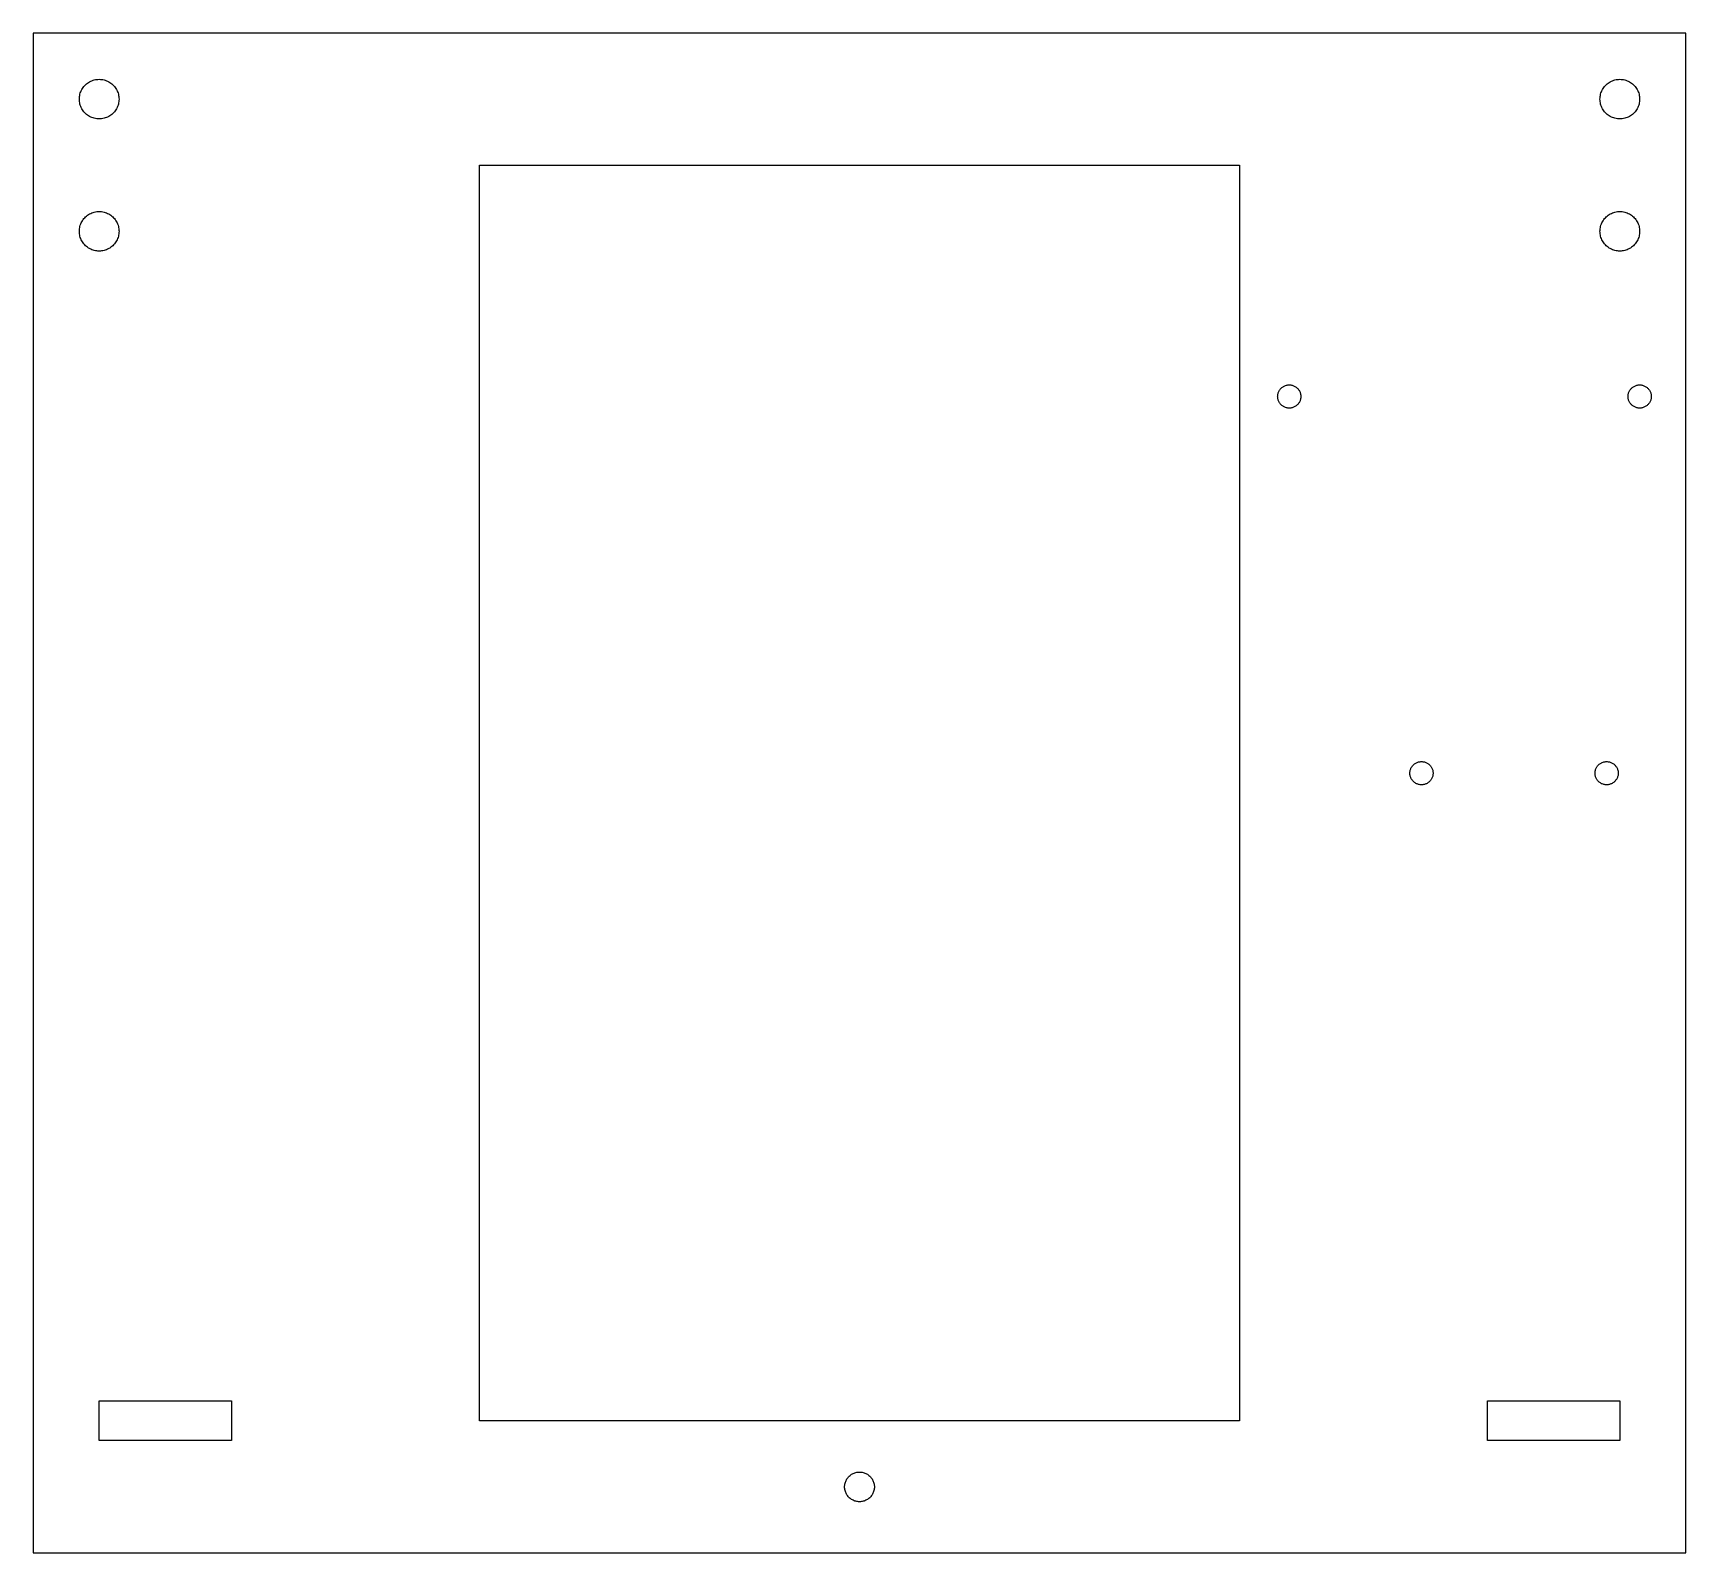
# Model space of a CAD drawing. Header units: metres. Extents: x -125 to 125, y -115 to 115.
import ezdxf

# ---------------------------------------------------------------- set-up
doc = ezdxf.new("R2010")
doc.units = ezdxf.units.M

msp = doc.modelspace()

# ---------------------------------------------------------------- linework, layer by layer
for p, q in [((125, 115), (-125, 115)), ((-125, 115), (-125, -115)), ((125, -115), (125, 115)), ((-116.763, 107.427), (-116.607, 107.533)), ((-116.607, 107.533), (-116.445, 107.629)), ((-116.445, 107.629), (-116.277, 107.714)), ((-116.277, 107.714), (-116.104, 107.789)), ((-116.104, 107.789), (-115.927, 107.853)), ((-115.927, 107.853), (-115.746, 107.906)), ((-115.746, 107.906), (-115.562, 107.947)), ((-115.562, 107.947), (-115.376, 107.976)), ((-115.376, 107.976), (-115.188, 107.994)), ((-115.188, 107.994), (-115, 108)), ((-115, 108), (-114.812, 107.994)), ((-114.812, 107.994), (-114.624, 107.976)), ((-114.624, 107.976), (-114.438, 107.947)), ((-114.438, 107.947), (-114.254, 107.906)), ((-114.254, 107.906), (-114.073, 107.853)), ((-114.073, 107.853), (-113.896, 107.789)), ((-113.896, 107.789), (-113.723, 107.714)), ((-113.723, 107.714), (-113.555, 107.629)), ((-113.555, 107.629), (-113.393, 107.533)), ((-113.393, 107.533), (-113.237, 107.427)), ((113.237, 107.427), (113.393, 107.533)), ((113.393, 107.533), (113.555, 107.629)), ((113.555, 107.629), (113.723, 107.714)), ((113.723, 107.714), (113.896, 107.789)), ((113.896, 107.789), (114.073, 107.853)), ((114.073, 107.853), (114.254, 107.906)), ((114.254, 107.906), (114.438, 107.947)), ((114.438, 107.947), (114.624, 107.976)), ((114.624, 107.976), (114.812, 107.994)), ((114.812, 107.994), (115, 108)), ((115, 108), (115.188, 107.994)), ((115.188, 107.994), (115.376, 107.976)), ((115.376, 107.976), (115.562, 107.947)), ((115.562, 107.947), (115.746, 107.906)), ((115.746, 107.906), (115.927, 107.853)), ((115.927, 107.853), (116.104, 107.789)), ((116.104, 107.789), (116.277, 107.714)), ((116.277, 107.714), (116.445, 107.629)), ((116.445, 107.629), (116.607, 107.533)), ((116.607, 107.533), (116.763, 107.427)), ((-118, 105), (-117.994, 105.188)), ((-117.994, 104.812), (-118, 105)), ((-117.994, 105.188), (-117.976, 105.376)), ((-117.976, 105.376), (-117.947, 105.562)), ((-117.947, 105.562), (-117.906, 105.746)), ((-117.906, 105.746), (-117.853, 105.927)), ((-117.853, 105.927), (-117.789, 106.104)), ((-117.789, 106.104), (-117.714, 106.277)), ((-117.714, 106.277), (-117.629, 106.445)), ((-117.629, 106.445), (-117.533, 106.607)), ((-117.533, 106.607), (-117.427, 106.763)), ((-117.427, 106.763), (-117.312, 106.912)), ((-117.312, 106.912), (-117.187, 107.054)), ((-117.187, 107.054), (-117.054, 107.187)), ((-117.054, 107.187), (-116.912, 107.312)), ((-116.912, 107.312), (-116.763, 107.427)), ((-113.237, 107.427), (-113.088, 107.312)), ((-113.088, 107.312), (-112.946, 107.187)), ((-112.946, 107.187), (-112.813, 107.054)), ((-112.813, 107.054), (-112.688, 106.912)), ((-112.688, 106.912), (-112.573, 106.763)), ((-112.573, 106.763), (-112.467, 106.607)), ((-112.467, 106.607), (-112.371, 106.445)), ((-112.371, 106.445), (-112.286, 106.277)), ((-112.286, 106.277), (-112.211, 106.104)), ((-112.211, 106.104), (-112.147, 105.927)), ((-112.147, 105.927), (-112.094, 105.746)), ((-112.094, 105.746), (-112.053, 105.562)), ((-112.053, 105.562), (-112.024, 105.376)), ((-112.024, 105.376), (-112.006, 105.188)), ((-112.006, 105.188), (-112, 105)), ((-112, 105), (-112.006, 104.812)), ((112, 105), (112.006, 105.188)), ((112.006, 104.812), (112, 105)), ((112.006, 105.188), (112.024, 105.376)), ((112.024, 105.376), (112.053, 105.562)), ((112.053, 105.562), (112.094, 105.746)), ((112.094, 105.746), (112.147, 105.927)), ((112.147, 105.927), (112.211, 106.104)), ((112.211, 106.104), (112.286, 106.277)), ((112.286, 106.277), (112.371, 106.445)), ((112.371, 106.445), (112.467, 106.607)), ((112.467, 106.607), (112.573, 106.763)), ((112.573, 106.763), (112.688, 106.912)), ((112.688, 106.912), (112.813, 107.054)), ((112.813, 107.054), (112.946, 107.187)), ((112.946, 107.187), (113.088, 107.312)), ((113.088, 107.312), (113.237, 107.427)), ((116.763, 107.427), (116.912, 107.312)), ((116.912, 107.312), (117.054, 107.187)), ((117.054, 107.187), (117.187, 107.054)), ((117.187, 107.054), (117.312, 106.912)), ((117.312, 106.912), (117.427, 106.763)), ((117.427, 106.763), (117.533, 106.607)), ((117.533, 106.607), (117.629, 106.445)), ((117.629, 106.445), (117.714, 106.277)), ((117.714, 106.277), (117.789, 106.104)), ((117.789, 106.104), (117.853, 105.927)), ((117.853, 105.927), (117.906, 105.746)), ((117.906, 105.746), (117.947, 105.562)), ((117.947, 105.562), (117.976, 105.376)), ((117.976, 105.376), (117.994, 105.188)), ((117.994, 105.188), (118, 105)), ((118, 105), (117.994, 104.812)), ((-117.976, 104.624), (-117.994, 104.812)), ((-117.947, 104.438), (-117.976, 104.624)), ((-117.906, 104.254), (-117.947, 104.438)), ((-117.853, 104.073), (-117.906, 104.254)), ((-117.789, 103.896), (-117.853, 104.073)), ((-117.714, 103.723), (-117.789, 103.896)), ((-117.629, 103.555), (-117.714, 103.723)), ((-117.533, 103.393), (-117.629, 103.555)), ((-117.427, 103.237), (-117.533, 103.393)), ((-117.312, 103.088), (-117.427, 103.237)), ((-117.187, 102.946), (-117.312, 103.088)), ((-117.054, 102.813), (-117.187, 102.946)), ((-116.912, 102.688), (-117.054, 102.813)), ((-116.763, 102.573), (-116.912, 102.688)), ((-116.607, 102.467), (-116.763, 102.573)), ((-113.237, 102.573), (-113.393, 102.467)), ((-113.088, 102.688), (-113.237, 102.573)), ((-112.946, 102.813), (-113.088, 102.688)), ((-112.813, 102.946), (-112.946, 102.813)), ((-112.688, 103.088), (-112.813, 102.946)), ((-112.573, 103.237), (-112.688, 103.088)), ((-112.467, 103.393), (-112.573, 103.237)), ((-112.371, 103.555), (-112.467, 103.393)), ((-112.286, 103.723), (-112.371, 103.555)), ((-112.211, 103.896), (-112.286, 103.723)), ((-112.147, 104.073), (-112.211, 103.896)), ((-112.094, 104.254), (-112.147, 104.073)), ((-112.053, 104.438), (-112.094, 104.254)), ((-112.024, 104.624), (-112.053, 104.438)), ((-112.006, 104.812), (-112.024, 104.624)), ((112.024, 104.624), (112.006, 104.812)), ((112.053, 104.438), (112.024, 104.624)), ((112.094, 104.254), (112.053, 104.438)), ((112.147, 104.073), (112.094, 104.254)), ((112.211, 103.896), (112.147, 104.073)), ((112.286, 103.723), (112.211, 103.896)), ((112.371, 103.555), (112.286, 103.723)), ((112.467, 103.393), (112.371, 103.555)), ((112.573, 103.237), (112.467, 103.393)), ((112.688, 103.088), (112.573, 103.237)), ((112.813, 102.946), (112.688, 103.088)), ((112.946, 102.813), (112.813, 102.946)), ((113.088, 102.688), (112.946, 102.813)), ((113.237, 102.573), (113.088, 102.688)), ((113.393, 102.467), (113.237, 102.573)), ((116.763, 102.573), (116.607, 102.467)), ((116.912, 102.688), (116.763, 102.573)), ((117.054, 102.813), (116.912, 102.688)), ((117.187, 102.946), (117.054, 102.813)), ((117.312, 103.088), (117.187, 102.946)), ((117.427, 103.237), (117.312, 103.088)), ((117.533, 103.393), (117.427, 103.237)), ((117.629, 103.555), (117.533, 103.393)), ((117.714, 103.723), (117.629, 103.555)), ((117.789, 103.896), (117.714, 103.723)), ((117.853, 104.073), (117.789, 103.896)), ((117.906, 104.254), (117.853, 104.073)), ((117.947, 104.438), (117.906, 104.254)), ((117.976, 104.624), (117.947, 104.438)), ((117.994, 104.812), (117.976, 104.624)), ((-116.445, 102.371), (-116.607, 102.467)), ((-116.277, 102.286), (-116.445, 102.371)), ((-116.104, 102.211), (-116.277, 102.286)), ((-115.927, 102.147), (-116.104, 102.211)), ((-115.746, 102.094), (-115.927, 102.147)), ((-115.562, 102.053), (-115.746, 102.094)), ((-115.376, 102.024), (-115.562, 102.053)), ((-115.188, 102.006), (-115.376, 102.024)), ((-115, 102), (-115.188, 102.006)), ((-114.812, 102.006), (-115, 102)), ((-114.624, 102.024), (-114.812, 102.006)), ((-114.438, 102.053), (-114.624, 102.024)), ((-114.254, 102.094), (-114.438, 102.053)), ((-114.073, 102.147), (-114.254, 102.094)), ((-113.896, 102.211), (-114.073, 102.147)), ((-113.723, 102.286), (-113.896, 102.211)), ((-113.555, 102.371), (-113.723, 102.286)), ((-113.393, 102.467), (-113.555, 102.371)), ((113.555, 102.371), (113.393, 102.467)), ((113.723, 102.286), (113.555, 102.371)), ((113.896, 102.211), (113.723, 102.286)), ((114.073, 102.147), (113.896, 102.211)), ((114.254, 102.094), (114.073, 102.147)), ((114.438, 102.053), (114.254, 102.094)), ((114.624, 102.024), (114.438, 102.053)), ((114.812, 102.006), (114.624, 102.024)), ((115, 102), (114.812, 102.006)), ((115.188, 102.006), (115, 102)), ((115.376, 102.024), (115.188, 102.006)), ((115.562, 102.053), (115.376, 102.024)), ((115.746, 102.094), (115.562, 102.053)), ((115.927, 102.147), (115.746, 102.094)), ((116.104, 102.211), (115.927, 102.147)), ((116.277, 102.286), (116.104, 102.211)), ((116.445, 102.371), (116.277, 102.286)), ((116.607, 102.467), (116.445, 102.371)), ((-57.5, -95), (-57.5, 95)), ((-57.5, 95), (57.5, 95)), ((57.5, 95), (57.5, -95)), ((-116.763, 87.4271), (-116.607, 87.533)), ((-116.607, 87.533), (-116.445, 87.6289)), ((-116.445, 87.6289), (-116.277, 87.7145)), ((-116.277, 87.7145), (-116.104, 87.7893)), ((-116.104, 87.7893), (-115.927, 87.8532)), ((-115.927, 87.8532), (-115.746, 87.9058)), ((-115.746, 87.9058), (-115.562, 87.9469)), ((-115.562, 87.9469), (-115.376, 87.9763)), ((-115.376, 87.9763), (-115.188, 87.9941)), ((-115.188, 87.9941), (-115, 88)), ((-115, 88), (-114.812, 87.9941)), ((-114.812, 87.9941), (-114.624, 87.9763)), ((-114.624, 87.9763), (-114.438, 87.9469)), ((-114.438, 87.9469), (-114.254, 87.9058)), ((-114.254, 87.9058), (-114.073, 87.8532)), ((-114.073, 87.8532), (-113.896, 87.7893)), ((-113.896, 87.7893), (-113.723, 87.7145)), ((-113.723, 87.7145), (-113.555, 87.6289)), ((-113.555, 87.6289), (-113.393, 87.533)), ((-113.393, 87.533), (-113.237, 87.4271)), ((113.237, 87.4271), (113.393, 87.533)), ((113.393, 87.533), (113.555, 87.6289)), ((113.555, 87.6289), (113.723, 87.7145)), ((113.723, 87.7145), (113.896, 87.7893)), ((113.896, 87.7893), (114.073, 87.8532)), ((114.073, 87.8532), (114.254, 87.9058)), ((114.254, 87.9058), (114.438, 87.9469)), ((114.438, 87.9469), (114.624, 87.9763)), ((114.624, 87.9763), (114.812, 87.9941)), ((114.812, 87.9941), (115, 88)), ((115, 88), (115.188, 87.9941)), ((115.188, 87.9941), (115.376, 87.9763)), ((115.376, 87.9763), (115.562, 87.9469)), ((115.562, 87.9469), (115.746, 87.9058)), ((115.746, 87.9058), (115.927, 87.8532)), ((115.927, 87.8532), (116.104, 87.7893)), ((116.104, 87.7893), (116.277, 87.7145)), ((116.277, 87.7145), (116.445, 87.6289)), ((116.445, 87.6289), (116.607, 87.533)), ((116.607, 87.533), (116.763, 87.4271)), ((-118, 85), (-117.994, 85.1884)), ((-117.994, 84.8116), (-118, 85)), ((-117.994, 85.1884), (-117.976, 85.376)), ((-117.976, 85.376), (-117.947, 85.5621)), ((-117.947, 85.5621), (-117.906, 85.7461)), ((-117.906, 85.7461), (-117.853, 85.9271)), ((-117.853, 85.9271), (-117.789, 86.1044)), ((-117.789, 86.1044), (-117.714, 86.2773)), ((-117.714, 86.2773), (-117.629, 86.4453)), ((-117.629, 86.4453), (-117.533, 86.6075)), ((-117.533, 86.6075), (-117.427, 86.7634)), ((-117.427, 86.7634), (-117.312, 86.9123)), ((-117.312, 86.9123), (-117.187, 87.0536)), ((-117.187, 87.0536), (-117.054, 87.1869)), ((-117.054, 87.1869), (-116.912, 87.3116)), ((-116.912, 87.3116), (-116.763, 87.4271)), ((-113.237, 87.4271), (-113.088, 87.3116)), ((-113.088, 87.3116), (-112.946, 87.1869)), ((-112.946, 87.1869), (-112.813, 87.0536)), ((-112.813, 87.0536), (-112.688, 86.9123)), ((-112.688, 86.9123), (-112.573, 86.7634)), ((-112.573, 86.7634), (-112.467, 86.6075)), ((-112.467, 86.6075), (-112.371, 86.4453)), ((-112.371, 86.4453), (-112.286, 86.2773)), ((-112.286, 86.2773), (-112.211, 86.1044)), ((-112.211, 86.1044), (-112.147, 85.9271)), ((-112.147, 85.9271), (-112.094, 85.7461)), ((-112.094, 85.7461), (-112.053, 85.5621)), ((-112.053, 85.5621), (-112.024, 85.376)), ((-112.024, 85.376), (-112.006, 85.1884)), ((-112.006, 85.1884), (-112, 85)), ((-112, 85), (-112.006, 84.8116)), ((112, 85), (112.006, 85.1884)), ((112.006, 84.8116), (112, 85)), ((112.006, 85.1884), (112.024, 85.376)), ((112.024, 85.376), (112.053, 85.5621)), ((112.053, 85.5621), (112.094, 85.7461)), ((112.094, 85.7461), (112.147, 85.9271)), ((112.147, 85.9271), (112.211, 86.1044)), ((112.211, 86.1044), (112.286, 86.2773)), ((112.286, 86.2773), (112.371, 86.4453)), ((112.371, 86.4453), (112.467, 86.6075)), ((112.467, 86.6075), (112.573, 86.7634)), ((112.573, 86.7634), (112.688, 86.9123)), ((112.688, 86.9123), (112.813, 87.0536)), ((112.813, 87.0536), (112.946, 87.1869)), ((112.946, 87.1869), (113.088, 87.3116)), ((113.088, 87.3116), (113.237, 87.4271)), ((116.763, 87.4271), (116.912, 87.3116)), ((116.912, 87.3116), (117.054, 87.1869)), ((117.054, 87.1869), (117.187, 87.0536)), ((117.187, 87.0536), (117.312, 86.9123)), ((117.312, 86.9123), (117.427, 86.7634)), ((117.427, 86.7634), (117.533, 86.6075)), ((117.533, 86.6075), (117.629, 86.4453)), ((117.629, 86.4453), (117.714, 86.2773)), ((117.714, 86.2773), (117.789, 86.1044)), ((117.789, 86.1044), (117.853, 85.9271)), ((117.853, 85.9271), (117.906, 85.7461)), ((117.906, 85.7461), (117.947, 85.5621)), ((117.947, 85.5621), (117.976, 85.376)), ((117.976, 85.376), (117.994, 85.1884)), ((117.994, 85.1884), (118, 85)), ((118, 85), (117.994, 84.8116)), ((-117.976, 84.624), (-117.994, 84.8116)), ((-117.947, 84.4379), (-117.976, 84.624)), ((-117.906, 84.2539), (-117.947, 84.4379)), ((-117.853, 84.073), (-117.906, 84.2539)), ((-117.789, 83.8956), (-117.853, 84.073)), ((-117.714, 83.7227), (-117.789, 83.8956)), ((-117.629, 83.5547), (-117.714, 83.7227)), ((-117.533, 83.3925), (-117.629, 83.5547)), ((-117.427, 83.2366), (-117.533, 83.3925)), ((-117.312, 83.0877), (-117.427, 83.2366)), ((-117.187, 82.9464), (-117.312, 83.0877)), ((-117.054, 82.8131), (-117.187, 82.9464)), ((-116.912, 82.6885), (-117.054, 82.8131)), ((-116.763, 82.573), (-116.912, 82.6885)), ((-116.607, 82.467), (-116.763, 82.573)), ((-113.237, 82.573), (-113.393, 82.467)), ((-113.088, 82.6885), (-113.237, 82.573)), ((-112.946, 82.8131), (-113.088, 82.6885)), ((-112.813, 82.9464), (-112.946, 82.8131)), ((-112.688, 83.0877), (-112.813, 82.9464)), ((-112.573, 83.2366), (-112.688, 83.0877)), ((-112.467, 83.3925), (-112.573, 83.2366)), ((-112.371, 83.5547), (-112.467, 83.3925)), ((-112.286, 83.7227), (-112.371, 83.5547)), ((-112.211, 83.8956), (-112.286, 83.7227)), ((-112.147, 84.073), (-112.211, 83.8956)), ((-112.094, 84.2539), (-112.147, 84.073)), ((-112.053, 84.4379), (-112.094, 84.2539)), ((-112.024, 84.624), (-112.053, 84.4379)), ((-112.006, 84.8116), (-112.024, 84.624)), ((112.024, 84.624), (112.006, 84.8116)), ((112.053, 84.4379), (112.024, 84.624)), ((112.094, 84.2539), (112.053, 84.4379)), ((112.147, 84.073), (112.094, 84.2539)), ((112.211, 83.8956), (112.147, 84.073)), ((112.286, 83.7227), (112.211, 83.8956)), ((112.371, 83.5547), (112.286, 83.7227)), ((112.467, 83.3925), (112.371, 83.5547)), ((112.573, 83.2366), (112.467, 83.3925)), ((112.688, 83.0877), (112.573, 83.2366)), ((112.813, 82.9464), (112.688, 83.0877)), ((112.946, 82.8131), (112.813, 82.9464)), ((113.088, 82.6885), (112.946, 82.8131)), ((113.237, 82.573), (113.088, 82.6885)), ((113.393, 82.467), (113.237, 82.573)), ((116.763, 82.573), (116.607, 82.467)), ((116.912, 82.6885), (116.763, 82.573)), ((117.054, 82.8131), (116.912, 82.6885)), ((117.187, 82.9464), (117.054, 82.8131)), ((117.312, 83.0877), (117.187, 82.9464)), ((117.427, 83.2366), (117.312, 83.0877)), ((117.533, 83.3925), (117.427, 83.2366)), ((117.629, 83.5547), (117.533, 83.3925)), ((117.714, 83.7227), (117.629, 83.5547)), ((117.789, 83.8956), (117.714, 83.7227)), ((117.853, 84.073), (117.789, 83.8956)), ((117.906, 84.2539), (117.853, 84.073)), ((117.947, 84.4379), (117.906, 84.2539)), ((117.976, 84.624), (117.947, 84.4379)), ((117.994, 84.8116), (117.976, 84.624)), ((-116.445, 82.3711), (-116.607, 82.467)), ((-116.277, 82.2855), (-116.445, 82.3711)), ((-116.104, 82.2107), (-116.277, 82.2855)), ((-115.927, 82.1468), (-116.104, 82.2107)), ((-115.746, 82.0943), (-115.927, 82.1468)), ((-115.562, 82.0531), (-115.746, 82.0943)), ((-115.376, 82.0237), (-115.562, 82.0531)), ((-115.188, 82.0059), (-115.376, 82.0237)), ((-115, 82), (-115.188, 82.0059)), ((-114.812, 82.0059), (-115, 82)), ((-114.624, 82.0237), (-114.812, 82.0059)), ((-114.438, 82.0531), (-114.624, 82.0237)), ((-114.254, 82.0943), (-114.438, 82.0531)), ((-114.073, 82.1468), (-114.254, 82.0943)), ((-113.896, 82.2107), (-114.073, 82.1468)), ((-113.723, 82.2855), (-113.896, 82.2107)), ((-113.555, 82.3711), (-113.723, 82.2855)), ((-113.393, 82.467), (-113.555, 82.3711)), ((113.555, 82.3711), (113.393, 82.467)), ((113.723, 82.2855), (113.555, 82.3711)), ((113.896, 82.2107), (113.723, 82.2855)), ((114.073, 82.1468), (113.896, 82.2107)), ((114.254, 82.0943), (114.073, 82.1468)), ((114.438, 82.0531), (114.254, 82.0943)), ((114.624, 82.0237), (114.438, 82.0531)), ((114.812, 82.0059), (114.624, 82.0237)), ((115, 82), (114.812, 82.0059)), ((115.188, 82.0059), (115, 82)), ((115.376, 82.0237), (115.188, 82.0059)), ((115.562, 82.0531), (115.376, 82.0237)), ((115.746, 82.0943), (115.562, 82.0531)), ((115.927, 82.1468), (115.746, 82.0943)), ((116.104, 82.2107), (115.927, 82.1468)), ((116.277, 82.2855), (116.104, 82.2107)), ((116.445, 82.3711), (116.277, 82.2855)), ((116.607, 82.467), (116.445, 82.3711)), ((63.245, 60), (63.2485, 60.1102)), ((63.2485, 59.8898), (63.245, 60)), ((63.2485, 60.1102), (63.2589, 60.22)), ((63.2589, 60.22), (63.2761, 60.3288)), ((63.2761, 60.3288), (63.3001, 60.4364)), ((63.3001, 60.4364), (63.3309, 60.5423)), ((63.3309, 60.5423), (63.3683, 60.6461)), ((63.3683, 60.6461), (63.412, 60.7472)), ((63.412, 60.7472), (63.4621, 60.8455)), ((63.4621, 60.8455), (63.5182, 60.9404)), ((63.5182, 60.9404), (63.5802, 61.0316)), ((63.5802, 61.0316), (63.6478, 61.1187)), ((63.6478, 61.1187), (63.7207, 61.2014)), ((63.7207, 61.2014), (63.7986, 61.2793)), ((63.7986, 61.2793), (63.8813, 61.3522)), ((63.8813, 61.3522), (63.9684, 61.4198)), ((63.9684, 61.4198), (64.0596, 61.4818)), ((64.0596, 61.4818), (64.1545, 61.5379)), ((64.1545, 61.5379), (64.2528, 61.588)), ((64.2528, 61.588), (64.3539, 61.6317)), ((64.3539, 61.6317), (64.4577, 61.6691)), ((64.4577, 61.6691), (64.5636, 61.6999)), ((64.5636, 61.6999), (64.6712, 61.7239)), ((64.6712, 61.7239), (64.78, 61.7411)), ((64.78, 61.7411), (64.8898, 61.7515)), ((64.8898, 61.7515), (65, 61.755)), ((65, 61.755), (65.1102, 61.7515)), ((65.1102, 61.7515), (65.22, 61.7411)), ((65.22, 61.7411), (65.3289, 61.7239)), ((65.3289, 61.7239), (65.4365, 61.6999)), ((65.4365, 61.6999), (65.5423, 61.6691)), ((65.5423, 61.6691), (65.6461, 61.6317)), ((65.6461, 61.6317), (65.7473, 61.588)), ((65.7473, 61.588), (65.8455, 61.5379)), ((65.8455, 61.5379), (65.9404, 61.4818)), ((65.9404, 61.4818), (66.0316, 61.4198)), ((66.0316, 61.4198), (66.1187, 61.3522)), ((66.1187, 61.3522), (66.2014, 61.2793)), ((66.2014, 61.2793), (66.2793, 61.2014)), ((66.2793, 61.2014), (66.3523, 61.1187)), ((66.3523, 61.1187), (66.4198, 61.0316)), ((66.4198, 61.0316), (66.4818, 60.9404)), ((66.4818, 60.9404), (66.5379, 60.8455)), ((66.5379, 60.8455), (66.588, 60.7472)), ((66.588, 60.7472), (66.6318, 60.6461)), ((66.6318, 60.6461), (66.6691, 60.5423)), ((66.6691, 60.5423), (66.6999, 60.4364)), ((66.6999, 60.4364), (66.7239, 60.3288)), ((66.7239, 60.3288), (66.7412, 60.22)), ((66.7412, 60.22), (66.7515, 60.1102)), ((66.7515, 60.1102), (66.755, 60)), ((66.755, 60), (66.7515, 59.8898)), ((116.245, 60), (116.248, 60.1102)), ((116.248, 59.8898), (116.245, 60)), ((116.248, 60.1102), (116.259, 60.22)), ((116.259, 60.22), (116.276, 60.3288)), ((116.276, 60.3288), (116.3, 60.4364)), ((116.3, 60.4364), (116.331, 60.5423)), ((116.331, 60.5423), (116.368, 60.6461)), ((116.368, 60.6461), (116.412, 60.7472)), ((116.412, 60.7472), (116.462, 60.8455)), ((116.462, 60.8455), (116.518, 60.9404)), ((116.518, 60.9404), (116.58, 61.0316)), ((116.58, 61.0316), (116.648, 61.1187)), ((116.648, 61.1187), (116.721, 61.2014)), ((116.721, 61.2014), (116.799, 61.2793)), ((116.799, 61.2793), (116.881, 61.3522)), ((116.881, 61.3522), (116.968, 61.4198)), ((116.968, 61.4198), (117.06, 61.4818)), ((117.06, 61.4818), (117.155, 61.5379)), ((117.155, 61.5379), (117.253, 61.588)), ((117.253, 61.588), (117.354, 61.6317)), ((117.354, 61.6317), (117.458, 61.6691)), ((117.458, 61.6691), (117.564, 61.6999)), ((117.564, 61.6999), (117.671, 61.7239)), ((117.671, 61.7239), (117.78, 61.7411)), ((117.78, 61.7411), (117.89, 61.7515)), ((117.89, 61.7515), (118, 61.755)), ((118, 61.755), (118.11, 61.7515)), ((118.11, 61.7515), (118.22, 61.7411)), ((118.22, 61.7411), (118.329, 61.7239)), ((118.329, 61.7239), (118.436, 61.6999)), ((118.436, 61.6999), (118.542, 61.6691)), ((118.542, 61.6691), (118.646, 61.6317)), ((118.646, 61.6317), (118.747, 61.588)), ((118.747, 61.588), (118.845, 61.5379)), ((118.845, 61.5379), (118.94, 61.4818)), ((118.94, 61.4818), (119.032, 61.4198)), ((119.032, 61.4198), (119.119, 61.3522)), ((119.119, 61.3522), (119.201, 61.2793)), ((119.201, 61.2793), (119.279, 61.2014)), ((119.279, 61.2014), (119.352, 61.1187)), ((119.352, 61.1187), (119.42, 61.0316)), ((119.42, 61.0316), (119.482, 60.9404)), ((119.482, 60.9404), (119.538, 60.8455)), ((119.538, 60.8455), (119.588, 60.7472)), ((119.588, 60.7472), (119.632, 60.6461)), ((119.632, 60.6461), (119.669, 60.5423)), ((119.669, 60.5423), (119.7, 60.4364)), ((119.7, 60.4364), (119.724, 60.3288)), ((119.724, 60.3288), (119.741, 60.22)), ((119.741, 60.22), (119.752, 60.1102)), ((119.752, 60.1102), (119.755, 60)), ((119.755, 60), (119.752, 59.8898)), ((63.2589, 59.78), (63.2485, 59.8898)), ((63.2761, 59.6712), (63.2589, 59.78)), ((63.3001, 59.5636), (63.2761, 59.6712)), ((63.3309, 59.4577), (63.3001, 59.5636)), ((63.3683, 59.3539), (63.3309, 59.4577)), ((63.412, 59.2528), (63.3683, 59.3539)), ((63.4621, 59.1545), (63.412, 59.2528)), ((63.5182, 59.0596), (63.4621, 59.1545)), ((63.5802, 58.9684), (63.5182, 59.0596)), ((63.6478, 58.8813), (63.5802, 58.9684)), ((63.7207, 58.7986), (63.6478, 58.8813)), ((63.7986, 58.7207), (63.7207, 58.7986)), ((63.8813, 58.6478), (63.7986, 58.7207)), ((63.9684, 58.5802), (63.8813, 58.6478)), ((64.0596, 58.5182), (63.9684, 58.5802)), ((64.1545, 58.4621), (64.0596, 58.5182)), ((64.2528, 58.412), (64.1545, 58.4621)), ((64.3539, 58.3683), (64.2528, 58.412)), ((64.4577, 58.3309), (64.3539, 58.3683)), ((64.5636, 58.3001), (64.4577, 58.3309)), ((64.6712, 58.2761), (64.5636, 58.3001)), ((64.78, 58.2589), (64.6712, 58.2761)), ((64.8898, 58.2485), (64.78, 58.2589)), ((65, 58.245), (64.8898, 58.2485)), ((65.1102, 58.2485), (65, 58.245)), ((65.22, 58.2589), (65.1102, 58.2485)), ((65.3289, 58.2761), (65.22, 58.2589)), ((65.4365, 58.3001), (65.3289, 58.2761)), ((65.5423, 58.3309), (65.4365, 58.3001)), ((65.6461, 58.3683), (65.5423, 58.3309)), ((65.7473, 58.412), (65.6461, 58.3683)), ((65.8455, 58.4621), (65.7473, 58.412)), ((65.9404, 58.5182), (65.8455, 58.4621)), ((66.0316, 58.5802), (65.9404, 58.5182)), ((66.1187, 58.6478), (66.0316, 58.5802)), ((66.2014, 58.7207), (66.1187, 58.6478)), ((66.2793, 58.7986), (66.2014, 58.7207)), ((66.3523, 58.8813), (66.2793, 58.7986)), ((66.4198, 58.9684), (66.3523, 58.8813)), ((66.4818, 59.0596), (66.4198, 58.9684)), ((66.5379, 59.1545), (66.4818, 59.0596)), ((66.588, 59.2528), (66.5379, 59.1545)), ((66.6318, 59.3539), (66.588, 59.2528)), ((66.6691, 59.4577), (66.6318, 59.3539)), ((66.6999, 59.5636), (66.6691, 59.4577)), ((66.7239, 59.6712), (66.6999, 59.5636)), ((66.7412, 59.78), (66.7239, 59.6712)), ((66.7515, 59.8898), (66.7412, 59.78)), ((116.259, 59.78), (116.248, 59.8898)), ((116.276, 59.6712), (116.259, 59.78)), ((116.3, 59.5636), (116.276, 59.6712)), ((116.331, 59.4577), (116.3, 59.5636)), ((116.368, 59.3539), (116.331, 59.4577)), ((116.412, 59.2528), (116.368, 59.3539)), ((116.462, 59.1545), (116.412, 59.2528)), ((116.518, 59.0596), (116.462, 59.1545)), ((116.58, 58.9684), (116.518, 59.0596)), ((116.648, 58.8813), (116.58, 58.9684)), ((116.721, 58.7986), (116.648, 58.8813)), ((116.799, 58.7207), (116.721, 58.7986)), ((116.881, 58.6478), (116.799, 58.7207)), ((116.968, 58.5802), (116.881, 58.6478)), ((117.06, 58.5182), (116.968, 58.5802)), ((117.155, 58.4621), (117.06, 58.5182)), ((117.253, 58.412), (117.155, 58.4621)), ((117.354, 58.3683), (117.253, 58.412)), ((117.458, 58.3309), (117.354, 58.3683)), ((117.564, 58.3001), (117.458, 58.3309)), ((117.671, 58.2761), (117.564, 58.3001)), ((117.78, 58.2589), (117.671, 58.2761)), ((117.89, 58.2485), (117.78, 58.2589)), ((118, 58.245), (117.89, 58.2485)), ((118.11, 58.2485), (118, 58.245)), ((118.22, 58.2589), (118.11, 58.2485)), ((118.329, 58.2761), (118.22, 58.2589)), ((118.436, 58.3001), (118.329, 58.2761)), ((118.542, 58.3309), (118.436, 58.3001)), ((118.646, 58.3683), (118.542, 58.3309)), ((118.747, 58.412), (118.646, 58.3683)), ((118.845, 58.4621), (118.747, 58.412)), ((118.94, 58.5182), (118.845, 58.4621)), ((119.032, 58.5802), (118.94, 58.5182)), ((119.119, 58.6478), (119.032, 58.5802)), ((119.201, 58.7207), (119.119, 58.6478)), ((119.279, 58.7986), (119.201, 58.7207)), ((119.352, 58.8813), (119.279, 58.7986)), ((119.42, 58.9684), (119.352, 58.8813)), ((119.482, 59.0596), (119.42, 58.9684)), ((119.538, 59.1545), (119.482, 59.0596)), ((119.588, 59.2528), (119.538, 59.1545)), ((119.632, 59.3539), (119.588, 59.2528)), ((119.669, 59.4577), (119.632, 59.3539)), ((119.7, 59.5636), (119.669, 59.4577)), ((119.724, 59.6712), (119.7, 59.5636)), ((119.741, 59.78), (119.724, 59.6712)), ((119.752, 59.8898), (119.741, 59.78)), ((83.245, 3), (83.2485, 3.1102)), ((83.2485, 2.88982), (83.245, 3)), ((83.2485, 3.1102), (83.2589, 3.21997)), ((83.2589, 2.78004), (83.2485, 2.88982)), ((83.2589, 3.21997), (83.2761, 3.32886)), ((83.2761, 2.67116), (83.2589, 2.78004)), ((83.2761, 3.32886), (83.3001, 3.43646)), ((83.3001, 2.56355), (83.2761, 2.67116)), ((83.3001, 3.43646), (83.3309, 3.54233)), ((83.3309, 2.45769), (83.3001, 2.56355)), ((83.3309, 3.54233), (83.3683, 3.64607)), ((83.3683, 3.64607), (83.412, 3.74725)), ((83.412, 3.74725), (83.4621, 3.84549)), ((83.4621, 3.84549), (83.5182, 3.94038)), ((83.5182, 3.94038), (83.5802, 4.03157)), ((83.5802, 4.03157), (83.6478, 4.11868)), ((83.6478, 4.11868), (83.7207, 4.20139)), ((83.7207, 4.20139), (83.7986, 4.27934)), ((83.7986, 4.27934), (83.8813, 4.35226)), ((83.8813, 4.35226), (83.9684, 4.41983)), ((83.9684, 4.41983), (84.0596, 4.4818)), ((84.0596, 4.4818), (84.1545, 4.53793)), ((84.1545, 4.53793), (84.2528, 4.58798)), ((84.2528, 4.58798), (84.3539, 4.63176)), ((84.3539, 4.63176), (84.4577, 4.66911)), ((84.4577, 4.66911), (84.5636, 4.69987)), ((84.5636, 4.69987), (84.6712, 4.72392)), ((84.6712, 4.72392), (84.78, 4.74117)), ((84.78, 4.74117), (84.8898, 4.75154)), ((84.8898, 4.75154), (85, 4.755)), ((85, 4.755), (85.1102, 4.75154)), ((85.1102, 4.75154), (85.22, 4.74117)), ((85.22, 4.74117), (85.3289, 4.72392)), ((85.3289, 4.72392), (85.4365, 4.69987)), ((85.4365, 4.69987), (85.5423, 4.66911)), ((85.5423, 4.66911), (85.6461, 4.63176)), ((85.6461, 4.63176), (85.7473, 4.58798)), ((85.7473, 4.58798), (85.8455, 4.53793)), ((85.8455, 4.53793), (85.9404, 4.4818)), ((85.9404, 4.4818), (86.0316, 4.41983)), ((86.0316, 4.41983), (86.1187, 4.35226)), ((86.1187, 4.35226), (86.2014, 4.27934)), ((86.2014, 4.27934), (86.2793, 4.20139)), ((86.2793, 4.20139), (86.3523, 4.11868)), ((86.3523, 4.11868), (86.4198, 4.03157)), ((86.4198, 4.03157), (86.4818, 3.94038)), ((86.4818, 3.94038), (86.5379, 3.84549)), ((86.5379, 3.84549), (86.588, 3.74725)), ((86.588, 3.74725), (86.6318, 3.64607)), ((86.6318, 3.64607), (86.6691, 3.54233)), ((86.6691, 3.54233), (86.6999, 3.43646)), ((86.6999, 2.56355), (86.6691, 2.45769)), ((86.6999, 3.43646), (86.7239, 3.32886)), ((86.7239, 2.67116), (86.6999, 2.56355)), ((86.7239, 3.32886), (86.7412, 3.21997)), ((86.7412, 2.78004), (86.7239, 2.67116)), ((86.7412, 3.21997), (86.7515, 3.1102)), ((86.7515, 2.88982), (86.7412, 2.78004)), ((86.7515, 3.1102), (86.755, 3)), ((86.755, 3), (86.7515, 2.88982)), ((111.245, 3), (111.248, 3.1102)), ((111.248, 2.88982), (111.245, 3)), ((111.248, 3.1102), (111.259, 3.21997)), ((111.259, 2.78004), (111.248, 2.88982)), ((111.259, 3.21997), (111.276, 3.32886)), ((111.276, 2.67116), (111.259, 2.78004)), ((111.276, 3.32886), (111.3, 3.43646)), ((111.3, 2.56355), (111.276, 2.67116)), ((111.3, 3.43646), (111.331, 3.54233)), ((111.331, 2.45769), (111.3, 2.56355)), ((111.331, 3.54233), (111.368, 3.64607)), ((111.368, 3.64607), (111.412, 3.74725)), ((111.412, 3.74725), (111.462, 3.84549)), ((111.462, 3.84549), (111.518, 3.94038)), ((111.518, 3.94038), (111.58, 4.03157)), ((111.58, 4.03157), (111.648, 4.11868)), ((111.648, 4.11868), (111.721, 4.20139)), ((111.721, 4.20139), (111.799, 4.27934)), ((111.799, 4.27934), (111.881, 4.35226)), ((111.881, 4.35226), (111.968, 4.41983)), ((111.968, 4.41983), (112.06, 4.4818)), ((112.06, 4.4818), (112.155, 4.53793)), ((112.155, 4.53793), (112.253, 4.58798)), ((112.253, 4.58798), (112.354, 4.63176)), ((112.354, 4.63176), (112.458, 4.66911)), ((112.458, 4.66911), (112.564, 4.69987)), ((112.564, 4.69987), (112.671, 4.72392)), ((112.671, 4.72392), (112.78, 4.74117)), ((112.78, 4.74117), (112.89, 4.75154)), ((112.89, 4.75154), (113, 4.755)), ((113, 4.755), (113.11, 4.75154)), ((113.11, 4.75154), (113.22, 4.74117)), ((113.22, 4.74117), (113.329, 4.72392)), ((113.329, 4.72392), (113.436, 4.69987)), ((113.436, 4.69987), (113.542, 4.66911)), ((113.542, 4.66911), (113.646, 4.63176)), ((113.646, 4.63176), (113.747, 4.58798)), ((113.747, 4.58798), (113.845, 4.53793)), ((113.845, 4.53793), (113.94, 4.4818)), ((113.94, 4.4818), (114.032, 4.41983)), ((114.032, 4.41983), (114.119, 4.35226)), ((114.119, 4.35226), (114.201, 4.27934)), ((114.201, 4.27934), (114.279, 4.20139)), ((114.279, 4.20139), (114.352, 4.11868)), ((114.352, 4.11868), (114.42, 4.03157)), ((114.42, 4.03157), (114.482, 3.94038)), ((114.482, 3.94038), (114.538, 3.84549)), ((114.538, 3.84549), (114.588, 3.74725)), ((114.588, 3.74725), (114.632, 3.64607)), ((114.632, 3.64607), (114.669, 3.54233)), ((114.669, 3.54233), (114.7, 3.43646)), ((114.7, 2.56355), (114.669, 2.45769)), ((114.7, 3.43646), (114.724, 3.32886)), ((114.724, 2.67116), (114.7, 2.56355)), ((114.724, 3.32886), (114.741, 3.21997)), ((114.741, 2.78004), (114.724, 2.67116)), ((114.741, 3.21997), (114.752, 3.1102)), ((114.752, 2.88982), (114.741, 2.78004)), ((114.752, 3.1102), (114.755, 3)), ((114.755, 3), (114.752, 2.88982)), ((83.3683, 2.35394), (83.3309, 2.45769)), ((83.412, 2.25276), (83.3683, 2.35394)), ((83.4621, 2.15453), (83.412, 2.25276)), ((83.5182, 2.05963), (83.4621, 2.15453)), ((83.5802, 1.96844), (83.5182, 2.05963)), ((83.6478, 1.88133), (83.5802, 1.96844)), ((83.7207, 1.79863), (83.6478, 1.88133)), ((83.7986, 1.72067), (83.7207, 1.79863)), ((83.8813, 1.64775), (83.7986, 1.72067)), ((83.9684, 1.58018), (83.8813, 1.64775)), ((84.0596, 1.51822), (83.9684, 1.58018)), ((84.1545, 1.46208), (84.0596, 1.51822)), ((84.2528, 1.41203), (84.1545, 1.46208)), ((84.3539, 1.36826), (84.2528, 1.41203)), ((84.4577, 1.3309), (84.3539, 1.36826)), ((84.5636, 1.30014), (84.4577, 1.3309)), ((84.6712, 1.27609), (84.5636, 1.30014)), ((84.78, 1.25885), (84.6712, 1.27609)), ((84.8898, 1.24847), (84.78, 1.25885)), ((85, 1.24501), (84.8898, 1.24847)), ((85.1102, 1.24847), (85, 1.24501)), ((85.22, 1.25885), (85.1102, 1.24847)), ((85.3289, 1.27609), (85.22, 1.25885)), ((85.4365, 1.30014), (85.3289, 1.27609)), ((85.5423, 1.3309), (85.4365, 1.30014)), ((85.6461, 1.36826), (85.5423, 1.3309)), ((85.7473, 1.41203), (85.6461, 1.36826)), ((85.8455, 1.46208), (85.7473, 1.41203)), ((85.9404, 1.51822), (85.8455, 1.46208)), ((86.0316, 1.58018), (85.9404, 1.51822)), ((86.1187, 1.64775), (86.0316, 1.58018)), ((86.2014, 1.72067), (86.1187, 1.64775)), ((86.2793, 1.79863), (86.2014, 1.72067)), ((86.3523, 1.88133), (86.2793, 1.79863)), ((86.4198, 1.96844), (86.3523, 1.88133)), ((86.4818, 2.05963), (86.4198, 1.96844)), ((86.5379, 2.15453), (86.4818, 2.05963)), ((86.588, 2.25276), (86.5379, 2.15453)), ((86.6318, 2.35394), (86.588, 2.25276)), ((86.6691, 2.45769), (86.6318, 2.35394)), ((111.368, 2.35394), (111.331, 2.45769)), ((111.412, 2.25276), (111.368, 2.35394)), ((111.462, 2.15453), (111.412, 2.25276)), ((111.518, 2.05963), (111.462, 2.15453)), ((111.58, 1.96844), (111.518, 2.05963)), ((111.648, 1.88133), (111.58, 1.96844)), ((111.721, 1.79863), (111.648, 1.88133)), ((111.799, 1.72067), (111.721, 1.79863)), ((111.881, 1.64775), (111.799, 1.72067)), ((111.968, 1.58018), (111.881, 1.64775)), ((112.06, 1.51822), (111.968, 1.58018)), ((112.155, 1.46208), (112.06, 1.51822)), ((112.253, 1.41203), (112.155, 1.46208)), ((112.354, 1.36826), (112.253, 1.41203)), ((112.458, 1.3309), (112.354, 1.36826)), ((112.564, 1.30014), (112.458, 1.3309)), ((112.671, 1.27609), (112.564, 1.30014)), ((112.78, 1.25885), (112.671, 1.27609)), ((112.89, 1.24847), (112.78, 1.25885)), ((113, 1.24501), (112.89, 1.24847)), ((113.11, 1.24847), (113, 1.24501)), ((113.22, 1.25885), (113.11, 1.24847)), ((113.329, 1.27609), (113.22, 1.25885)), ((113.436, 1.30014), (113.329, 1.27609)), ((113.542, 1.3309), (113.436, 1.30014)), ((113.646, 1.36826), (113.542, 1.3309)), ((113.747, 1.41203), (113.646, 1.36826)), ((113.845, 1.46208), (113.747, 1.41203)), ((113.94, 1.51822), (113.845, 1.46208)), ((114.032, 1.58018), (113.94, 1.51822)), ((114.119, 1.64775), (114.032, 1.58018)), ((114.201, 1.72067), (114.119, 1.64775)), ((114.279, 1.79863), (114.201, 1.72067)), ((114.352, 1.88133), (114.279, 1.79863)), ((114.42, 1.96844), (114.352, 1.88133)), ((114.482, 2.05963), (114.42, 1.96844)), ((114.538, 2.15453), (114.482, 2.05963)), ((114.588, 2.25276), (114.538, 2.15453)), ((114.632, 2.35394), (114.588, 2.25276)), ((114.669, 2.45769), (114.632, 2.35394)), ((-115, -98), (-115, -92)), ((-115, -92), (-95, -92)), ((-95, -92), (-95, -98)), ((95, -98), (95, -92)), ((95, -92), (115, -92)), ((115, -92), (115, -98)), ((57.5, -95), (-57.5, -95)), ((-95, -98), (-115, -98)), ((115, -98), (95, -98)), ((-2.25, -105), (-2.24556, -104.859)), ((-2.24556, -105.141), (-2.25, -105)), ((-2.24556, -104.859), (-2.23225, -104.718)), ((-2.23225, -104.718), (-2.21014, -104.578)), ((-2.21014, -104.578), (-2.17931, -104.44)), ((-2.17931, -104.44), (-2.13986, -104.305)), ((-2.13986, -104.305), (-2.092, -104.172)), ((-2.092, -104.172), (-2.03586, -104.042)), ((-2.03586, -104.042), (-1.97168, -103.916)), ((-1.97168, -103.916), (-1.89973, -103.794)), ((-1.89973, -103.794), (-1.82028, -103.677)), ((-1.82028, -103.677), (-1.73364, -103.566)), ((-1.73364, -103.566), (-1.64017, -103.46)), ((-1.64017, -103.46), (-1.54022, -103.36)), ((-1.54022, -103.36), (-1.43419, -103.266)), ((-1.43419, -103.266), (-1.32251, -103.18)), ((-1.32251, -103.18), (-1.2056, -103.1)), ((-1.2056, -103.1), (-1.08394, -103.028)), ((-1.08394, -103.028), (-0.95799, -102.964)), ((-0.95799, -102.964), (-0.82828, -102.908)), ((-0.82828, -102.908), (-0.69528, -102.86)), ((-0.69528, -102.86), (-0.55954, -102.821)), ((-0.55954, -102.821), (-0.4216, -102.79)), ((-0.4216, -102.79), (-0.282, -102.768)), ((-0.282, -102.768), (-0.14127, -102.754)), ((-0.14127, -102.754), (0, -102.75)), ((0, -102.75), (0.14127, -102.754)), ((0.14127, -102.754), (0.282, -102.768)), ((0.282, -102.768), (0.4216, -102.79)), ((0.4216, -102.79), (0.55954, -102.821)), ((0.55954, -102.821), (0.69528, -102.86)), ((0.69528, -102.86), (0.82828, -102.908)), ((0.82828, -102.908), (0.95799, -102.964)), ((0.95799, -102.964), (1.08394, -103.028)), ((1.08394, -103.028), (1.2056, -103.1)), ((1.2056, -103.1), (1.32251, -103.18)), ((1.32251, -103.18), (1.43419, -103.266)), ((1.43419, -103.266), (1.54022, -103.36)), ((1.54022, -103.36), (1.64017, -103.46)), ((1.64017, -103.46), (1.73364, -103.566)), ((1.73364, -103.566), (1.82028, -103.677)), ((1.82028, -103.677), (1.89973, -103.794)), ((1.89973, -103.794), (1.97168, -103.916)), ((1.97168, -103.916), (2.03586, -104.042)), ((2.03586, -104.042), (2.092, -104.172)), ((2.092, -104.172), (2.13986, -104.305)), ((2.13986, -104.305), (2.17931, -104.44)), ((2.17931, -104.44), (2.21014, -104.578)), ((2.21014, -104.578), (2.23225, -104.718)), ((2.23225, -104.718), (2.24556, -104.859)), ((2.24556, -104.859), (2.25, -105)), ((2.25, -105), (2.24556, -105.141)), ((-2.23225, -105.282), (-2.24556, -105.141)), ((-2.21014, -105.422), (-2.23225, -105.282)), ((-2.17931, -105.56), (-2.21014, -105.422)), ((-2.13986, -105.695), (-2.17931, -105.56)), ((-2.092, -105.828), (-2.13986, -105.695)), ((-2.03586, -105.958), (-2.092, -105.828)), ((-1.97168, -106.084), (-2.03586, -105.958)), ((-1.89973, -106.206), (-1.97168, -106.084)), ((-1.82028, -106.323), (-1.89973, -106.206)), ((-1.73364, -106.434), (-1.82028, -106.323)), ((-1.64017, -106.54), (-1.73364, -106.434)), ((-1.54022, -106.64), (-1.64017, -106.54)), ((-1.43419, -106.734), (-1.54022, -106.64)), ((-1.32251, -106.82), (-1.43419, -106.734)), ((-1.2056, -106.9), (-1.32251, -106.82)), ((-1.08394, -106.972), (-1.2056, -106.9)), ((-0.95799, -107.036), (-1.08394, -106.972)), ((-0.82828, -107.092), (-0.95799, -107.036)), ((-0.69528, -107.14), (-0.82828, -107.092)), ((-0.55954, -107.179), (-0.69528, -107.14)), ((-0.4216, -107.21), (-0.55954, -107.179)), ((-0.282, -107.232), (-0.4216, -107.21)), ((-0.14127, -107.246), (-0.282, -107.232)), ((0, -107.25), (-0.14127, -107.246)), ((0.14127, -107.246), (0, -107.25)), ((0.282, -107.232), (0.14127, -107.246)), ((0.4216, -107.21), (0.282, -107.232)), ((0.55954, -107.179), (0.4216, -107.21)), ((0.69528, -107.14), (0.55954, -107.179)), ((0.82828, -107.092), (0.69528, -107.14)), ((0.95799, -107.036), (0.82828, -107.092)), ((1.08394, -106.972), (0.95799, -107.036)), ((1.2056, -106.9), (1.08394, -106.972)), ((1.32251, -106.82), (1.2056, -106.9)), ((1.43419, -106.734), (1.32251, -106.82)), ((1.54022, -106.64), (1.43419, -106.734)), ((1.64017, -106.54), (1.54022, -106.64)), ((1.73364, -106.434), (1.64017, -106.54)), ((1.82028, -106.323), (1.73364, -106.434)), ((1.89973, -106.206), (1.82028, -106.323)), ((1.97168, -106.084), (1.89973, -106.206)), ((2.03586, -105.958), (1.97168, -106.084)), ((2.092, -105.828), (2.03586, -105.958)), ((2.13986, -105.695), (2.092, -105.828)), ((2.17931, -105.56), (2.13986, -105.695)), ((2.21014, -105.422), (2.17931, -105.56)), ((2.23225, -105.282), (2.21014, -105.422)), ((2.24556, -105.141), (2.23225, -105.282)), ((-125, -115), (125, -115))]:
    msp.add_line(p, q)

doc.saveas('drawing.dxf')
